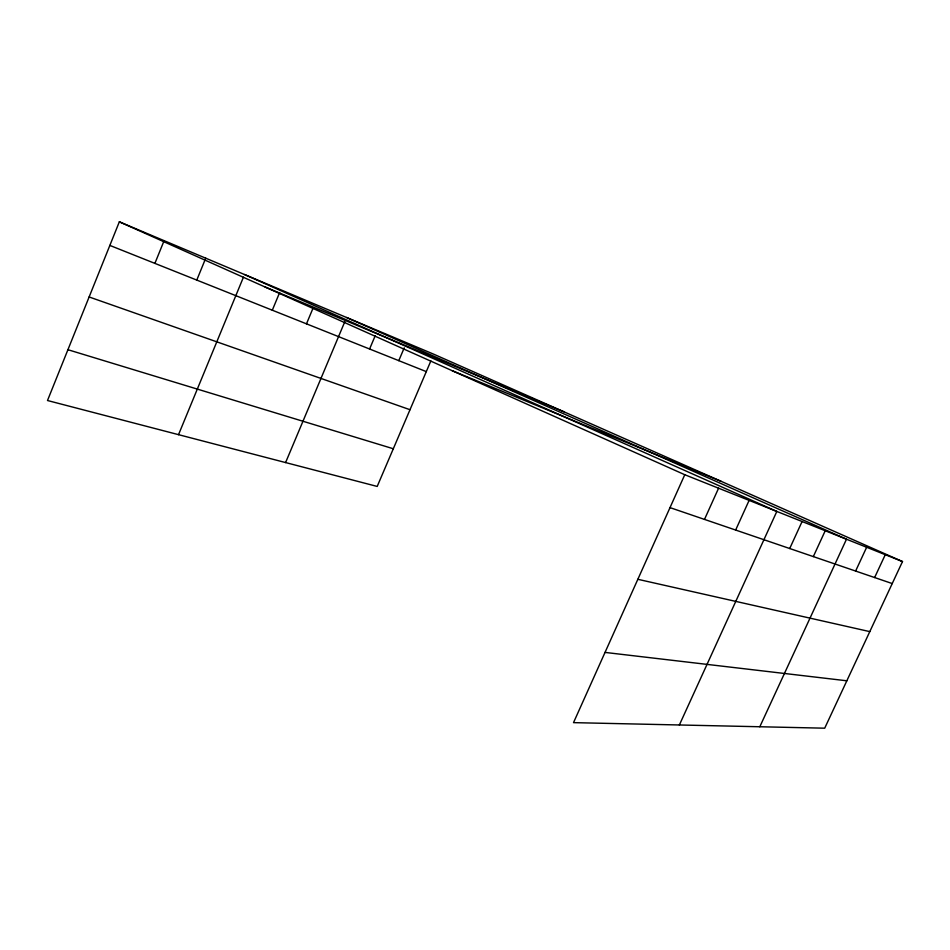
<?xml version="1.0" encoding="UTF-8"?>
<svg xmlns="http://www.w3.org/2000/svg" width="950" height="950" viewBox="0 0 950 950"><rect width="100%" height="100%" fill="white"/><g stroke="black" fill="none" stroke-linecap="round" stroke-linejoin="round"><path stroke-width="1.43" d="M902.5 561.557L684.772 474.727L573.515 722.641L824.707 728.187L902.5 561.557L433.734 354.196L119.344 221.813L47.5 400.52L377.197 486.436L430.872 360.905M154.898 263.376L164.112 240.659M196.781 280.084L205.734 258.186M178.529 434.673L243.449 277.163M272.306 310.211L279.656 292.517M306.482 323.831L313.084 308.037M285.594 462.567L344.862 321.599M369.586 349.006L375.191 335.777M398.786 360.656L404.237 347.831M704.496 519.401L718.58 488.205M735.644 530.053L749.111 500.389M679.369 724.981L776.827 511.444L244.53 274.526M789.711 548.53L802.097 521.514M813.331 556.593L825.229 530.741M759.81 726.762L846.486 539.22L346.596 317.502M855.617 571.045L866.649 547.271M874.629 577.541L885.269 554.693M605.031 652.413L846.842 680.794M637.842 579.298L869.796 631.619M67.925 349.707L393.312 448.756M670.011 507.621L892.228 583.561M89.134 296.97L409.996 409.711M109.856 245.421L426.289 371.616M452.152 370.678L721.086 481.317M265.026 286.971L563.861 411.766M119.344 221.813L684.772 474.727"/></g></svg>
